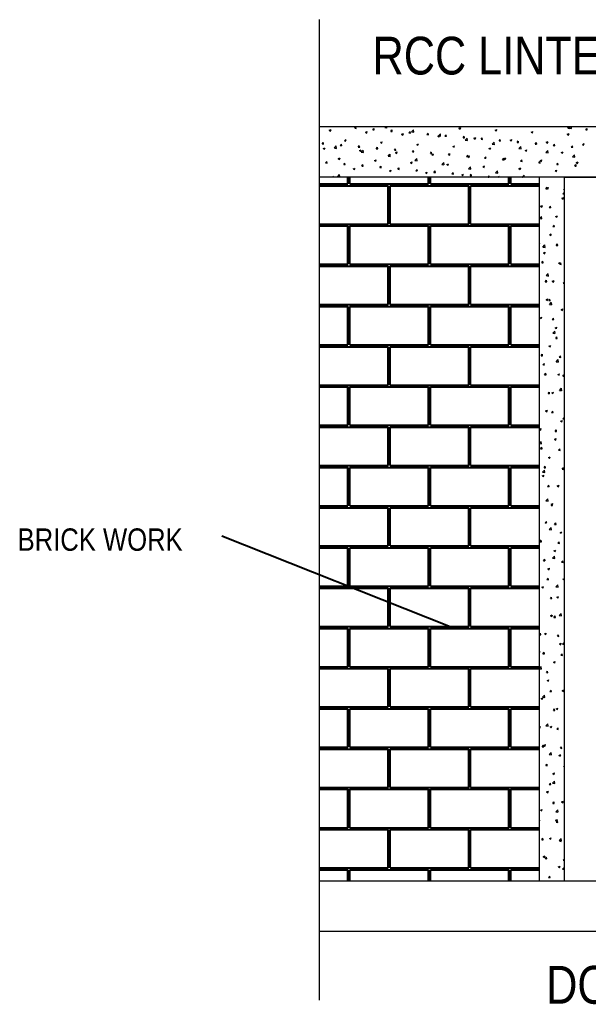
# Model space of a CAD drawing. Header units: metres. Extents: x 385023 to 385532, y 1408468 to 1408621.
# Drawn here: x 385192.54 to 385198.57, y 1408494.82 to 1408505.27 of the extents above; entities that cross this region are included whole.
import ezdxf

# ---------------------------------------------------------------- set-up
doc = ezdxf.new("R2010")
doc.units = ezdxf.units.M
doc.header["$MEASUREMENT"] = 0
doc.styles.add('stylus', font='ARIALN.TTF')

# ---------------------------------------------------------------- blocks, each defined once
blk = doc.blocks.new('A$C222665A7')
at = {"color": 3, "lineweight": 5}
for p, q in [((33.825, 15.515), (33.825, 27.597)), ((43.889, 26.276), (33.825, 26.276)), ((33.945, 26.234), (33.967, 26.243)), ((33.945, 26.234), (33.96, 26.224)), ((33.961, 26.224), (33.967, 26.242)), ((34.258, 26.259), (34.272, 26.276)), ((34.258, 26.259), (34.277, 26.257)), ((34.277, 26.257), (34.273, 26.276)), ((34.39, 26.209), (34.412, 26.218)), ((34.39, 26.209), (34.406, 26.199)), ((34.406, 26.199), (34.412, 26.217)), ((34.48, 26.239), (34.495, 26.257)), ((34.48, 26.239), (34.499, 26.238)), ((34.499, 26.237), (34.496, 26.257)), ((34.627, 26.266), (34.636, 26.276)), ((34.627, 26.266), (34.655, 26.262)), ((34.655, 26.261), (34.653, 26.276)), ((34.703, 26.22), (34.717, 26.238)), ((34.703, 26.22), (34.721, 26.218)), ((34.721, 26.218), (34.718, 26.237)), ((34.925, 26.201), (34.94, 26.218)), ((34.944, 26.199), (34.94, 26.218)), ((34.958, 26.215), (34.982, 26.24)), ((34.958, 26.215), (34.985, 26.21)), ((34.986, 26.21), (34.982, 26.24)), ((35.109, 26.276), (35.111, 26.274)), ((35.112, 26.274), (35.112, 26.276)), ((35.541, 26.26), (35.563, 26.268)), ((35.541, 26.26), (35.557, 26.249)), ((35.557, 26.249), (35.563, 26.268)), ((35.987, 26.235), (36.008, 26.243)), ((35.987, 26.235), (36.002, 26.225)), ((36.003, 26.224), (36.009, 26.243)), ((36.432, 26.21), (36.454, 26.218)), ((36.432, 26.21), (36.447, 26.2)), ((36.448, 26.199), (36.454, 26.218)), ((36.882, 26.259), (36.896, 26.276)), ((36.882, 26.259), (36.901, 26.257)), ((36.901, 26.257), (36.898, 26.276)), ((36.901, 26.26), (36.916, 26.276)), ((36.901, 26.26), (36.929, 26.256)), ((36.929, 26.256), (36.927, 26.276)), ((37.104, 26.239), (37.119, 26.257)), ((37.104, 26.239), (37.123, 26.238)), ((37.123, 26.237), (37.12, 26.257)), ((34.13, 26.109), (34.152, 26.118)), ((34.13, 26.109), (34.145, 26.099)), ((34.146, 26.099), (34.152, 26.117)), ((34.575, 26.085), (34.597, 26.093)), ((34.591, 26.074), (34.597, 26.093)), ((34.836, 26.185), (34.857, 26.193)), ((34.836, 26.185), (34.851, 26.174)), ((34.851, 26.174), (34.858, 26.193)), ((34.925, 26.201), (34.943, 26.199)), ((35.147, 26.181), (35.162, 26.199)), ((35.147, 26.181), (35.166, 26.179)), ((35.166, 26.179), (35.162, 26.199)), ((35.281, 26.16), (35.303, 26.168)), ((35.281, 26.16), (35.296, 26.149)), ((35.288, 26.163), (35.313, 26.189)), ((35.288, 26.163), (35.316, 26.159)), ((35.297, 26.149), (35.303, 26.168)), ((35.316, 26.159), (35.313, 26.188)), ((35.369, 26.162), (35.384, 26.179)), ((35.369, 26.162), (35.388, 26.16)), ((35.388, 26.16), (35.385, 26.179)), ((35.592, 26.142), (35.607, 26.16)), ((35.592, 26.142), (35.61, 26.141)), ((35.611, 26.14), (35.607, 26.16)), ((35.619, 26.112), (35.643, 26.137)), ((35.619, 26.112), (35.647, 26.108)), ((35.647, 26.108), (35.644, 26.137)), ((35.726, 26.135), (35.748, 26.143)), ((35.726, 26.135), (35.742, 26.125)), ((35.742, 26.124), (35.748, 26.143)), ((35.814, 26.123), (35.829, 26.141)), ((35.814, 26.123), (35.832, 26.121)), ((35.833, 26.121), (35.829, 26.14)), ((35.95, 26.061), (35.974, 26.086)), ((35.978, 26.056), (35.974, 26.086)), ((36.036, 26.103), (36.051, 26.121)), ((36.036, 26.103), (36.055, 26.102)), ((36.055, 26.101), (36.051, 26.121)), ((36.172, 26.11), (36.193, 26.118)), ((36.172, 26.11), (36.187, 26.1)), ((36.188, 26.099), (36.194, 26.118)), ((36.258, 26.084), (36.273, 26.102)), ((36.277, 26.082), (36.274, 26.101)), ((36.617, 26.085), (36.639, 26.094)), ((36.617, 26.085), (36.632, 26.075)), ((36.633, 26.075), (36.639, 26.093)), ((36.877, 26.185), (36.899, 26.194)), ((36.877, 26.185), (36.893, 26.175)), ((36.893, 26.175), (36.9, 26.193)), ((33.856, 26.065), (33.871, 26.082)), ((33.856, 26.065), (33.875, 26.063)), ((33.87, 26.01), (33.891, 26.018)), ((33.87, 26.01), (33.885, 25.999)), ((33.875, 26.063), (33.872, 26.082)), ((33.885, 25.999), (33.892, 26.018)), ((34.007, 26.015), (34.031, 26.041)), ((34.007, 26.015), (34.034, 26.011)), ((34.035, 26.011), (34.031, 26.04)), ((34.079, 26.045), (34.094, 26.063)), ((34.079, 26.045), (34.097, 26.044)), ((34.098, 26.043), (34.094, 26.063)), ((34.301, 26.026), (34.316, 26.044)), ((34.301, 26.026), (34.32, 26.024)), ((34.315, 25.985), (34.337, 25.993)), ((34.315, 25.985), (34.33, 25.974)), ((34.32, 26.024), (34.316, 26.043)), ((34.331, 25.974), (34.337, 25.993)), ((34.337, 25.964), (34.362, 25.989)), ((34.337, 25.964), (34.365, 25.96)), ((34.365, 25.96), (34.362, 25.989)), ((34.523, 26.006), (34.538, 26.024)), ((34.523, 26.006), (34.542, 26.005)), ((34.542, 26.004), (34.539, 26.024)), ((34.575, 26.085), (34.591, 26.074)), ((34.746, 25.987), (34.76, 26.005)), ((34.746, 25.987), (34.764, 25.985)), ((34.76, 25.96), (34.782, 25.968)), ((34.764, 25.985), (34.761, 26.004)), ((34.776, 25.949), (34.782, 25.968)), ((34.968, 25.967), (34.983, 25.985)), ((34.968, 25.967), (34.986, 25.966)), ((34.987, 25.966), (34.983, 25.985)), ((35.021, 26.06), (35.042, 26.068)), ((35.021, 26.06), (35.036, 26.049)), ((35.036, 26.049), (35.043, 26.068)), ((35.19, 25.948), (35.205, 25.966)), ((35.209, 25.946), (35.205, 25.965)), ((35.466, 26.035), (35.488, 26.043)), ((35.466, 26.035), (35.481, 26.025)), ((35.482, 26.024), (35.488, 26.043)), ((35.911, 26.01), (35.933, 26.019)), ((35.911, 26.01), (35.927, 26)), ((35.927, 25.999), (35.933, 26.018)), ((35.95, 26.061), (35.977, 26.057)), ((36.258, 26.084), (36.277, 26.082)), ((36.281, 26.01), (36.305, 26.035)), ((36.281, 26.01), (36.308, 26.005)), ((36.309, 26.005), (36.305, 26.034)), ((36.357, 25.985), (36.378, 25.994)), ((36.357, 25.985), (36.372, 25.975)), ((36.372, 25.975), (36.379, 25.993)), ((36.481, 26.064), (36.496, 26.082)), ((36.481, 26.064), (36.499, 26.063)), ((36.5, 26.062), (36.496, 26.082)), ((36.611, 25.958), (36.635, 25.983)), ((36.639, 25.954), (36.636, 25.983)), ((36.703, 26.045), (36.718, 26.063)), ((36.703, 26.045), (36.721, 26.043)), ((36.722, 26.043), (36.718, 26.062)), ((36.802, 25.961), (36.824, 25.969)), ((36.818, 25.95), (36.824, 25.969)), ((36.925, 26.026), (36.94, 26.043)), ((36.925, 26.026), (36.944, 26.024)), ((36.944, 26.024), (36.941, 26.043)), ((37.062, 26.06), (37.084, 26.069)), ((37.062, 26.06), (37.078, 26.05)), ((37.078, 26.05), (37.084, 26.069)), ((33.899, 25.832), (33.914, 25.849)), ((33.918, 25.83), (33.915, 25.849)), ((34.055, 25.885), (34.076, 25.893)), ((34.055, 25.885), (34.07, 25.874)), ((34.07, 25.874), (34.077, 25.893)), ((34.5, 25.86), (34.522, 25.868)), ((34.5, 25.86), (34.515, 25.85)), ((34.516, 25.849), (34.522, 25.868)), ((34.668, 25.913), (34.692, 25.938)), ((34.668, 25.913), (34.696, 25.909)), ((34.696, 25.908), (34.693, 25.938)), ((34.76, 25.96), (34.776, 25.949)), ((34.945, 25.835), (34.967, 25.843)), ((34.961, 25.824), (34.967, 25.843)), ((34.999, 25.862), (35.023, 25.887)), ((34.999, 25.862), (35.026, 25.857)), ((35.027, 25.857), (35.023, 25.886)), ((35.19, 25.948), (35.209, 25.946)), ((35.206, 25.935), (35.227, 25.943)), ((35.206, 25.935), (35.221, 25.925)), ((35.221, 25.924), (35.228, 25.943)), ((35.412, 25.929), (35.427, 25.946)), ((35.412, 25.929), (35.431, 25.927)), ((35.431, 25.927), (35.428, 25.946)), ((35.635, 25.909), (35.65, 25.927)), ((35.635, 25.909), (35.653, 25.908)), ((35.653, 25.907), (35.65, 25.927)), ((35.651, 25.91), (35.673, 25.919)), ((35.651, 25.91), (35.666, 25.9)), ((35.667, 25.9), (35.673, 25.918)), ((35.857, 25.89), (35.872, 25.907)), ((35.857, 25.89), (35.875, 25.888)), ((35.876, 25.888), (35.872, 25.907)), ((36.079, 25.87), (36.094, 25.888)), ((36.079, 25.87), (36.098, 25.869)), ((36.098, 25.868), (36.094, 25.888)), ((36.096, 25.885), (36.118, 25.894)), ((36.096, 25.885), (36.112, 25.875)), ((36.112, 25.875), (36.118, 25.893)), ((36.301, 25.851), (36.316, 25.869)), ((36.301, 25.851), (36.32, 25.849)), ((36.32, 25.849), (36.317, 25.868)), ((36.524, 25.831), (36.539, 25.849)), ((36.543, 25.829), (36.539, 25.849)), ((36.542, 25.861), (36.563, 25.869)), ((36.542, 25.861), (36.557, 25.85)), ((36.557, 25.85), (36.564, 25.869)), ((36.611, 25.958), (36.639, 25.954)), ((36.802, 25.961), (36.817, 25.95)), ((36.942, 25.907), (36.966, 25.932)), ((36.942, 25.907), (36.97, 25.903)), ((36.97, 25.902), (36.967, 25.932)), ((36.987, 25.836), (37.009, 25.844)), ((37.003, 25.825), (37.009, 25.844)), ((33.899, 25.832), (33.918, 25.83)), ((34.122, 25.812), (34.137, 25.83)), ((34.122, 25.812), (34.14, 25.811)), ((34.141, 25.81), (34.137, 25.83)), ((34.24, 25.76), (34.261, 25.768)), ((34.24, 25.76), (34.255, 25.75)), ((34.255, 25.749), (34.262, 25.768)), ((34.344, 25.793), (34.359, 25.811)), ((34.344, 25.793), (34.363, 25.791)), ((34.363, 25.791), (34.359, 25.81)), ((34.566, 25.773), (34.581, 25.791)), ((34.566, 25.773), (34.585, 25.772)), ((34.585, 25.771), (34.582, 25.791)), ((34.685, 25.735), (34.707, 25.743)), ((34.685, 25.735), (34.7, 25.725)), ((34.701, 25.724), (34.707, 25.743)), ((34.789, 25.754), (34.803, 25.772)), ((34.789, 25.754), (34.807, 25.752)), ((34.807, 25.752), (34.804, 25.771)), ((34.945, 25.835), (34.961, 25.825)), ((35.011, 25.734), (35.026, 25.752)), ((35.011, 25.734), (35.029, 25.733)), ((35.03, 25.732), (35.026, 25.752)), ((35.233, 25.715), (35.248, 25.733)), ((35.252, 25.713), (35.248, 25.732)), ((35.33, 25.81), (35.354, 25.835)), ((35.33, 25.81), (35.357, 25.806)), ((35.358, 25.806), (35.354, 25.835)), ((35.391, 25.81), (35.412, 25.819)), ((35.391, 25.81), (35.406, 25.8)), ((35.406, 25.8), (35.413, 25.818)), ((35.66, 25.759), (35.684, 25.784)), ((35.66, 25.759), (35.688, 25.755)), ((35.688, 25.754), (35.685, 25.784)), ((35.836, 25.785), (35.858, 25.794)), ((35.836, 25.785), (35.851, 25.775)), ((35.852, 25.775), (35.858, 25.793)), ((35.991, 25.708), (36.015, 25.733)), ((36.019, 25.703), (36.016, 25.733)), ((36.281, 25.761), (36.303, 25.769)), ((36.281, 25.761), (36.297, 25.75)), ((36.297, 25.75), (36.303, 25.769)), ((36.524, 25.831), (36.542, 25.83)), ((36.727, 25.736), (36.748, 25.744)), ((36.727, 25.736), (36.742, 25.725)), ((36.742, 25.725), (36.749, 25.744)), ((36.746, 25.812), (36.761, 25.83)), ((36.746, 25.812), (36.764, 25.81)), ((36.765, 25.81), (36.761, 25.829)), ((36.968, 25.792), (36.983, 25.81)), ((36.968, 25.792), (36.987, 25.791)), ((36.987, 25.791), (36.984, 25.81)), ((36.987, 25.836), (37.002, 25.825)), ((43.889, 25.656), (33.825, 25.656)), ((33.979, 25.66), (34.001, 25.668)), ((33.979, 25.66), (33.986, 25.656)), ((33.997, 25.656), (34.001, 25.668)), ((34.048, 25.662), (34.072, 25.687)), ((34.048, 25.662), (34.075, 25.658)), ((34.076, 25.658), (34.072, 25.687)), ((35.13, 25.71), (35.152, 25.719)), ((35.13, 25.71), (35.146, 25.7)), ((35.146, 25.7), (35.152, 25.718)), ((35.233, 25.715), (35.252, 25.713)), ((35.455, 25.695), (35.47, 25.713)), ((35.455, 25.695), (35.474, 25.694)), ((35.474, 25.694), (35.471, 25.713)), ((35.576, 25.686), (35.597, 25.694)), ((35.576, 25.686), (35.591, 25.675)), ((35.591, 25.675), (35.598, 25.694)), ((35.678, 25.676), (35.693, 25.694)), ((35.678, 25.676), (35.696, 25.674)), ((35.696, 25.674), (35.693, 25.694)), ((35.9, 25.657), (35.915, 25.674)), ((35.9, 25.657), (35.91, 25.656)), ((35.919, 25.656), (35.915, 25.674)), ((35.991, 25.708), (36.019, 25.703)), ((36.021, 25.661), (36.043, 25.669)), ((36.021, 25.661), (36.028, 25.656)), ((36.039, 25.656), (36.043, 25.669)), ((36.322, 25.656), (36.346, 25.682)), ((36.322, 25.656), (36.326, 25.656)), ((36.349, 25.656), (36.346, 25.681)), ((36.533, 16.979), (36.533, 25.656)), ((36.843, 16.979), (36.843, 25.656)), ((36.843, 25.656), (40.872, 25.656)), ((36.612, 25.514), (36.627, 25.532)), ((36.612, 25.514), (36.631, 25.513)), ((36.623, 25.521), (36.645, 25.53)), ((36.623, 25.521), (36.639, 25.511)), ((36.631, 25.512), (36.627, 25.532)), ((36.639, 25.511), (36.646, 25.529)), ((36.834, 25.495), (36.843, 25.506)), ((36.834, 25.495), (36.843, 25.494)), ((36.808, 25.397), (36.83, 25.405)), ((36.808, 25.397), (36.824, 25.386)), ((36.823, 25.45), (36.843, 25.471)), ((36.823, 25.45), (36.843, 25.447)), ((36.824, 25.386), (36.831, 25.405)), ((36.548, 25.297), (36.57, 25.305)), ((36.548, 25.297), (36.564, 25.286)), ((36.564, 25.286), (36.57, 25.305)), ((36.655, 25.281), (36.67, 25.299)), ((36.655, 25.281), (36.674, 25.28)), ((36.674, 25.279), (36.67, 25.299)), ((36.533, 25.148), (36.558, 25.173)), ((36.533, 25.148), (36.561, 25.144)), ((36.561, 25.143), (36.558, 25.173)), ((36.733, 25.172), (36.755, 25.18)), ((36.733, 25.172), (36.748, 25.162)), ((36.749, 25.161), (36.755, 25.18)), ((36.698, 25.048), (36.713, 25.066)), ((36.698, 25.048), (36.717, 25.047)), ((36.717, 25.046), (36.713, 25.066)), ((36.658, 24.947), (36.679, 24.956)), ((36.658, 24.947), (36.673, 24.937)), ((36.673, 24.937), (36.68, 24.955)), ((36.533, 24.852), (36.534, 24.852)), ((36.533, 24.833), (36.537, 24.833)), ((36.538, 24.833), (36.534, 24.852)), ((36.574, 24.795), (36.599, 24.82)), ((36.574, 24.795), (36.602, 24.79)), ((36.602, 24.79), (36.599, 24.82)), ((36.741, 24.815), (36.756, 24.833)), ((36.741, 24.815), (36.76, 24.813)), ((36.76, 24.813), (36.756, 24.833)), ((36.843, 24.823), (36.843, 24.822)), ((36.843, 24.823), (36.843, 24.823)), ((36.582, 24.723), (36.604, 24.731)), ((36.582, 24.723), (36.598, 24.712)), ((36.598, 24.712), (36.604, 24.731)), ((36.562, 24.601), (36.577, 24.619)), ((36.562, 24.601), (36.58, 24.6)), ((36.581, 24.6), (36.577, 24.619)), ((36.767, 24.598), (36.789, 24.606)), ((36.767, 24.598), (36.783, 24.587)), ((36.783, 24.587), (36.789, 24.606)), ((36.784, 24.582), (36.799, 24.6)), ((36.784, 24.582), (36.803, 24.58)), ((36.803, 24.58), (36.799, 24.599)), ((36.616, 24.442), (36.64, 24.467)), ((36.616, 24.442), (36.643, 24.437)), ((36.643, 24.437), (36.64, 24.466)), ((36.605, 24.368), (36.62, 24.386)), ((36.605, 24.368), (36.623, 24.367)), ((36.624, 24.366), (36.62, 24.386)), ((36.692, 24.373), (36.714, 24.381)), ((36.692, 24.373), (36.707, 24.363)), ((36.708, 24.362), (36.714, 24.381)), ((36.827, 24.349), (36.842, 24.367)), ((36.827, 24.349), (36.843, 24.348)), ((36.843, 24.361), (36.842, 24.366)), ((36.616, 24.148), (36.638, 24.157)), ((36.616, 24.148), (36.632, 24.138)), ((36.632, 24.138), (36.638, 24.156)), ((36.648, 24.135), (36.663, 24.153)), ((36.667, 24.133), (36.663, 24.153)), ((36.648, 24.135), (36.666, 24.134)), ((36.657, 24.088), (36.681, 24.114)), ((36.657, 24.088), (36.684, 24.084)), ((36.685, 24.084), (36.681, 24.113)), ((36.801, 24.024), (36.823, 24.032)), ((36.801, 24.024), (36.817, 24.013)), ((36.817, 24.013), (36.823, 24.032)), ((36.541, 23.924), (36.563, 23.932)), ((36.541, 23.924), (36.556, 23.913)), ((36.557, 23.913), (36.563, 23.932)), ((36.691, 23.902), (36.706, 23.92)), ((36.691, 23.902), (36.709, 23.901)), ((36.71, 23.9), (36.706, 23.92)), ((36.726, 23.799), (36.748, 23.807)), ((36.726, 23.799), (36.741, 23.789)), ((36.742, 23.788), (36.748, 23.807)), ((36.698, 23.735), (36.722, 23.76)), ((36.698, 23.735), (36.725, 23.731)), ((36.726, 23.731), (36.722, 23.76)), ((36.734, 23.669), (36.749, 23.687)), ((36.734, 23.669), (36.752, 23.667)), ((36.753, 23.667), (36.749, 23.687)), ((36.651, 23.574), (36.672, 23.583)), ((36.651, 23.574), (36.666, 23.564)), ((36.666, 23.563), (36.673, 23.582)), ((36.554, 23.455), (36.569, 23.473)), ((36.554, 23.455), (36.573, 23.454)), ((36.573, 23.454), (36.57, 23.473)), ((36.777, 23.436), (36.792, 23.454)), ((36.777, 23.436), (36.795, 23.434)), ((36.796, 23.434), (36.792, 23.453)), ((36.836, 23.449), (36.843, 23.452)), ((36.836, 23.449), (36.843, 23.444)), ((36.575, 23.349), (36.597, 23.358)), ((36.575, 23.349), (36.591, 23.339)), ((36.591, 23.339), (36.597, 23.357)), ((36.739, 23.382), (36.763, 23.407)), ((36.739, 23.382), (36.766, 23.378)), ((36.767, 23.377), (36.763, 23.407)), ((36.597, 23.222), (36.612, 23.24)), ((36.597, 23.222), (36.616, 23.221)), ((36.616, 23.22), (36.613, 23.24)), ((36.76, 23.225), (36.782, 23.233)), ((36.76, 23.225), (36.776, 23.214)), ((36.776, 23.214), (36.782, 23.233)), ((36.82, 23.203), (36.835, 23.221)), ((36.82, 23.203), (36.838, 23.201)), ((36.839, 23.201), (36.835, 23.22)), ((36.78, 23.029), (36.804, 23.054)), ((36.808, 23.024), (36.804, 23.054)), ((36.64, 22.989), (36.655, 23.007)), ((36.64, 22.989), (36.659, 22.988)), ((36.659, 22.987), (36.656, 23.007)), ((36.685, 23), (36.706, 23.008)), ((36.685, 23), (36.7, 22.99)), ((36.701, 22.989), (36.707, 23.008)), ((36.78, 23.029), (36.807, 23.025)), ((36.609, 22.775), (36.631, 22.784)), ((36.609, 22.775), (36.625, 22.765)), ((36.625, 22.765), (36.631, 22.783)), ((36.683, 22.756), (36.698, 22.774)), ((36.683, 22.756), (36.702, 22.755)), ((36.702, 22.754), (36.699, 22.774)), ((36.821, 22.676), (36.843, 22.699)), ((36.794, 22.651), (36.816, 22.659)), ((36.794, 22.651), (36.81, 22.64)), ((36.81, 22.64), (36.816, 22.659)), ((36.821, 22.676), (36.843, 22.672)), ((36.534, 22.551), (36.556, 22.559)), ((36.534, 22.551), (36.549, 22.54)), ((36.55, 22.54), (36.556, 22.559)), ((36.726, 22.523), (36.741, 22.541)), ((36.726, 22.523), (36.745, 22.521)), ((36.745, 22.521), (36.742, 22.541)), ((36.533, 22.376), (36.555, 22.399)), ((36.533, 22.374), (36.559, 22.37)), ((36.547, 22.309), (36.562, 22.327)), ((36.559, 22.369), (36.556, 22.399)), ((36.566, 22.308), (36.562, 22.327)), ((36.719, 22.426), (36.741, 22.434)), ((36.719, 22.426), (36.734, 22.415)), ((36.735, 22.415), (36.741, 22.434)), ((36.547, 22.309), (36.566, 22.308)), ((36.644, 22.201), (36.665, 22.209)), ((36.659, 22.19), (36.666, 22.209)), ((36.769, 22.29), (36.784, 22.308)), ((36.769, 22.29), (36.788, 22.288)), ((36.788, 22.288), (36.785, 22.307)), ((36.59, 22.076), (36.605, 22.094)), ((36.609, 22.074), (36.605, 22.094)), ((36.644, 22.201), (36.659, 22.191)), ((36.829, 22.076), (36.843, 22.082)), ((36.568, 21.976), (36.59, 21.985)), ((36.568, 21.976), (36.584, 21.966)), ((36.572, 22.021), (36.597, 22.046)), ((36.572, 22.021), (36.6, 22.016)), ((36.584, 21.966), (36.59, 21.984)), ((36.59, 22.076), (36.609, 22.075)), ((36.6, 22.016), (36.597, 22.046)), ((36.812, 22.057), (36.827, 22.075)), ((36.812, 22.057), (36.831, 22.055)), ((36.831, 22.055), (36.828, 22.074)), ((36.829, 22.076), (36.843, 22.066)), ((36.633, 21.843), (36.648, 21.861)), ((36.633, 21.843), (36.652, 21.842)), ((36.652, 21.841), (36.648, 21.861)), ((36.753, 21.852), (36.775, 21.86)), ((36.753, 21.852), (36.769, 21.841)), ((36.769, 21.841), (36.775, 21.86)), ((36.614, 21.668), (36.638, 21.693)), ((36.614, 21.668), (36.641, 21.663)), ((36.641, 21.663), (36.638, 21.692)), ((36.676, 21.61), (36.691, 21.628)), ((36.676, 21.61), (36.695, 21.609)), ((36.678, 21.627), (36.699, 21.635)), ((36.678, 21.627), (36.693, 21.617)), ((36.695, 21.608), (36.691, 21.628)), ((36.693, 21.616), (36.7, 21.635)), ((36.602, 21.402), (36.624, 21.411)), ((36.602, 21.402), (36.618, 21.392)), ((36.618, 21.391), (36.624, 21.41)), ((36.719, 21.377), (36.734, 21.395)), ((36.719, 21.377), (36.738, 21.375)), ((36.738, 21.375), (36.734, 21.395)), ((36.655, 21.314), (36.679, 21.34)), ((36.655, 21.314), (36.682, 21.31)), ((36.683, 21.31), (36.679, 21.339)), ((36.787, 21.277), (36.809, 21.286)), ((36.787, 21.277), (36.803, 21.267)), ((36.803, 21.267), (36.809, 21.285)), ((36.533, 21.18), (36.549, 21.186)), ((36.533, 21.173), (36.542, 21.167)), ((36.54, 21.163), (36.555, 21.181)), ((36.54, 21.163), (36.558, 21.162)), ((36.543, 21.167), (36.549, 21.185)), ((36.559, 21.161), (36.555, 21.181)), ((36.762, 21.144), (36.777, 21.162)), ((36.762, 21.144), (36.781, 21.142)), ((36.781, 21.142), (36.777, 21.161)), ((36.712, 21.053), (36.734, 21.061)), ((36.712, 21.053), (36.727, 21.042)), ((36.728, 21.042), (36.734, 21.061)), ((36.583, 20.93), (36.598, 20.948)), ((36.583, 20.93), (36.601, 20.929)), ((36.602, 20.928), (36.598, 20.948)), ((36.696, 20.961), (36.72, 20.986)), ((36.696, 20.961), (36.723, 20.957)), ((36.724, 20.957), (36.72, 20.986)), ((36.805, 20.911), (36.82, 20.929)), ((36.805, 20.911), (36.824, 20.909)), ((36.824, 20.909), (36.82, 20.928)), ((36.637, 20.828), (36.658, 20.836)), ((36.637, 20.828), (36.652, 20.818)), ((36.652, 20.817), (36.659, 20.836)), ((36.626, 20.697), (36.641, 20.715)), ((36.626, 20.697), (36.644, 20.696)), ((36.645, 20.695), (36.641, 20.715)), ((36.737, 20.608), (36.761, 20.633)), ((36.765, 20.604), (36.761, 20.633)), ((36.821, 20.703), (36.843, 20.712)), ((36.821, 20.703), (36.837, 20.693)), ((36.837, 20.693), (36.843, 20.71)), ((36.561, 20.603), (36.583, 20.612)), ((36.561, 20.603), (36.577, 20.593)), ((36.577, 20.593), (36.583, 20.611)), ((36.737, 20.608), (36.764, 20.604)), ((36.669, 20.464), (36.684, 20.482)), ((36.669, 20.464), (36.687, 20.463)), ((36.688, 20.462), (36.684, 20.482)), ((36.746, 20.479), (36.768, 20.487)), ((36.746, 20.479), (36.761, 20.468)), ((36.762, 20.468), (36.768, 20.487)), ((36.671, 20.254), (36.692, 20.262)), ((36.686, 20.243), (36.693, 20.262)), ((36.778, 20.255), (36.802, 20.28)), ((36.806, 20.25), (36.802, 20.28)), ((36.671, 20.254), (36.686, 20.243)), ((36.712, 20.231), (36.727, 20.249)), ((36.712, 20.231), (36.73, 20.229)), ((36.731, 20.229), (36.727, 20.249)), ((36.778, 20.255), (36.805, 20.251)), ((36.533, 20.018), (36.548, 20.035)), ((36.551, 20.015), (36.548, 20.035)), ((36.595, 20.029), (36.617, 20.037)), ((36.595, 20.029), (36.611, 20.019)), ((36.611, 20.018), (36.617, 20.037)), ((36.533, 20.017), (36.551, 20.016)), ((36.755, 19.998), (36.77, 20.016)), ((36.755, 19.998), (36.773, 19.996)), ((36.774, 19.996), (36.77, 20.015)), ((36.78, 19.904), (36.802, 19.913)), ((36.78, 19.904), (36.796, 19.894)), ((36.796, 19.894), (36.802, 19.912)), ((36.819, 19.902), (36.843, 19.927)), ((36.819, 19.902), (36.843, 19.898)), ((36.533, 19.81), (36.542, 19.813)), ((36.533, 19.795), (36.535, 19.794)), ((36.536, 19.794), (36.542, 19.812)), ((36.576, 19.784), (36.591, 19.802)), ((36.576, 19.784), (36.594, 19.783)), ((36.594, 19.782), (36.591, 19.802)), ((36.798, 19.765), (36.813, 19.783)), ((36.817, 19.763), (36.813, 19.782)), ((36.705, 19.68), (36.727, 19.688)), ((36.705, 19.68), (36.72, 19.669)), ((36.721, 19.669), (36.727, 19.688)), ((36.798, 19.765), (36.816, 19.763)), ((36.533, 19.604), (36.553, 19.625)), ((36.533, 19.599), (36.557, 19.596)), ((36.557, 19.595), (36.554, 19.625)), ((36.619, 19.551), (36.634, 19.569)), ((36.619, 19.551), (36.637, 19.55)), ((36.637, 19.549), (36.634, 19.569)), ((36.841, 19.532), (36.843, 19.535)), ((36.629, 19.455), (36.651, 19.463)), ((36.629, 19.455), (36.645, 19.445)), ((36.645, 19.444), (36.651, 19.463)), ((36.841, 19.532), (36.843, 19.532)), ((36.662, 19.318), (36.677, 19.336)), ((36.662, 19.318), (36.68, 19.317)), ((36.68, 19.316), (36.677, 19.336)), ((36.814, 19.33), (36.836, 19.338)), ((36.814, 19.33), (36.83, 19.32)), ((36.83, 19.319), (36.836, 19.338)), ((36.554, 19.23), (36.576, 19.239)), ((36.554, 19.23), (36.569, 19.22)), ((36.57, 19.247), (36.595, 19.272)), ((36.57, 19.247), (36.598, 19.243)), ((36.57, 19.219), (36.576, 19.238)), ((36.598, 19.242), (36.595, 19.272)), ((36.705, 19.085), (36.72, 19.103)), ((36.705, 19.085), (36.723, 19.083)), ((36.723, 19.083), (36.72, 19.103)), ((36.739, 19.105), (36.761, 19.114)), ((36.739, 19.105), (36.754, 19.095)), ((36.755, 19.095), (36.761, 19.113)), ((36.533, 18.881), (36.54, 18.889)), ((36.533, 18.871), (36.544, 18.87)), ((36.544, 18.869), (36.541, 18.889)), ((36.611, 18.894), (36.636, 18.919)), ((36.611, 18.894), (36.639, 18.889)), ((36.639, 18.889), (36.636, 18.918)), ((36.664, 18.881), (36.685, 18.889)), ((36.664, 18.881), (36.679, 18.87)), ((36.679, 18.87), (36.686, 18.889)), ((36.748, 18.852), (36.763, 18.87)), ((36.748, 18.852), (36.766, 18.85)), ((36.766, 18.85), (36.763, 18.869)), ((36.568, 18.638), (36.583, 18.656)), ((36.568, 18.638), (36.587, 18.637)), ((36.587, 18.636), (36.584, 18.656)), ((36.588, 18.656), (36.61, 18.664)), ((36.588, 18.656), (36.604, 18.646)), ((36.604, 18.645), (36.61, 18.664)), ((36.653, 18.541), (36.677, 18.566)), ((36.68, 18.536), (36.677, 18.565)), ((36.791, 18.619), (36.806, 18.637)), ((36.791, 18.619), (36.809, 18.617)), ((36.809, 18.617), (36.806, 18.636)), ((36.653, 18.541), (36.68, 18.536)), ((36.773, 18.531), (36.795, 18.54)), ((36.773, 18.531), (36.789, 18.521)), ((36.789, 18.521), (36.795, 18.539)), ((36.533, 18.439), (36.535, 18.44)), ((36.533, 18.435), (36.535, 18.439)), ((36.611, 18.405), (36.626, 18.423)), ((36.611, 18.405), (36.63, 18.404)), ((36.63, 18.403), (36.627, 18.423)), ((36.834, 18.386), (36.843, 18.397)), ((36.834, 18.386), (36.843, 18.385)), ((36.694, 18.187), (36.718, 18.213)), ((36.698, 18.307), (36.719, 18.315)), ((36.698, 18.307), (36.713, 18.296)), ((36.714, 18.296), (36.72, 18.315)), ((36.722, 18.183), (36.718, 18.212)), ((36.622, 18.082), (36.644, 18.09)), ((36.622, 18.082), (36.638, 18.071)), ((36.638, 18.071), (36.644, 18.09)), ((36.654, 18.172), (36.669, 18.19)), ((36.654, 18.172), (36.673, 18.171)), ((36.673, 18.17), (36.67, 18.19)), ((36.694, 18.187), (36.721, 18.183)), ((36.697, 17.939), (36.712, 17.957)), ((36.716, 17.937), (36.713, 17.957)), ((36.807, 17.957), (36.829, 17.965)), ((36.807, 17.957), (36.823, 17.947)), ((36.823, 17.946), (36.829, 17.965)), ((36.547, 17.857), (36.569, 17.865)), ((36.547, 17.857), (36.562, 17.847)), ((36.563, 17.846), (36.569, 17.865)), ((36.697, 17.939), (36.716, 17.937)), ((36.735, 17.834), (36.759, 17.859)), ((36.763, 17.83), (36.759, 17.859)), ((36.537, 17.723), (36.533, 17.743)), ((36.533, 17.724), (36.537, 17.724)), ((36.732, 17.732), (36.754, 17.741)), ((36.732, 17.732), (36.747, 17.722)), ((36.735, 17.834), (36.762, 17.83)), ((36.74, 17.706), (36.755, 17.724)), ((36.748, 17.722), (36.754, 17.74)), ((36.759, 17.704), (36.756, 17.723)), ((36.74, 17.706), (36.759, 17.704)), ((36.561, 17.492), (36.576, 17.51)), ((36.561, 17.492), (36.58, 17.491)), ((36.58, 17.49), (36.576, 17.51)), ((36.657, 17.508), (36.678, 17.516)), ((36.657, 17.508), (36.672, 17.497)), ((36.672, 17.497), (36.679, 17.516)), ((36.776, 17.481), (36.8, 17.506)), ((36.776, 17.481), (36.803, 17.477)), ((36.783, 17.473), (36.798, 17.491)), ((36.783, 17.473), (36.802, 17.471)), ((36.802, 17.471), (36.799, 17.49)), ((36.804, 17.476), (36.8, 17.506)), ((36.842, 17.383), (36.843, 17.384)), ((36.842, 17.383), (36.843, 17.382)), ((36.581, 17.283), (36.603, 17.291)), ((36.581, 17.283), (36.597, 17.273)), ((36.597, 17.272), (36.603, 17.291)), ((36.604, 17.259), (36.619, 17.277)), ((36.604, 17.259), (36.623, 17.258)), ((36.623, 17.257), (36.619, 17.277)), ((36.826, 17.24), (36.841, 17.258)), ((36.826, 17.24), (36.843, 17.238)), ((36.843, 17.248), (36.842, 17.257)), ((36.766, 17.158), (36.788, 17.167)), ((36.766, 17.158), (36.782, 17.148)), ((36.782, 17.147), (36.788, 17.166)), ((36.817, 17.128), (36.841, 17.153)), ((36.817, 17.128), (36.843, 17.124)), ((36.843, 17.137), (36.841, 17.153)), ((36.647, 17.026), (36.662, 17.044)), ((36.647, 17.026), (36.666, 17.025)), ((36.666, 17.024), (36.662, 17.044)), ((36.843, 16.979), (33.825, 16.979)), ((40.872, 16.979), (36.843, 16.979)), ((43.889, 16.359), (33.825, 16.359))]:
    blk.add_line(p, q, dxfattribs=at)
at = {"color": 3}
for p, q in [((34.175, 25.573), (34.175, 25.656)), ((34.198, 25.573), (34.198, 25.656)), ((35.167, 25.573), (35.167, 25.656)), ((35.19, 25.573), (35.19, 25.656)), ((36.158, 25.573), (36.158, 25.656)), ((36.182, 25.573), (36.182, 25.656)), ((33.825, 25.573), (34.175, 25.573)), ((33.825, 25.55), (34.671, 25.55)), ((34.198, 25.573), (35.167, 25.573)), ((34.694, 25.55), (35.663, 25.55)), ((35.19, 25.573), (36.158, 25.573)), ((35.686, 25.55), (36.533, 25.55)), ((36.182, 25.573), (36.533, 25.573))]:
    blk.add_line(p, q, dxfattribs=at)
at = {"color": 8}
for p, q in [((34.671, 25.077), (34.671, 25.55)), ((34.694, 25.077), (34.694, 25.55)), ((35.663, 25.077), (35.663, 25.55)), ((35.686, 25.077), (35.686, 25.55)), ((33.825, 25.077), (34.671, 25.077)), ((33.825, 25.054), (34.175, 25.054)), ((34.175, 24.582), (34.175, 25.054)), ((34.198, 24.582), (34.198, 25.054)), ((34.198, 25.054), (35.167, 25.054)), ((34.694, 25.077), (35.663, 25.077)), ((35.167, 24.582), (35.167, 25.054)), ((35.19, 24.582), (35.19, 25.054)), ((35.19, 25.054), (36.158, 25.054)), ((35.686, 25.077), (36.533, 25.077)), ((36.158, 24.582), (36.158, 25.054)), ((36.182, 24.582), (36.182, 25.054)), ((36.182, 25.054), (36.533, 25.054)), ((33.825, 24.582), (34.175, 24.582)), ((33.825, 24.558), (34.671, 24.558)), ((34.198, 24.582), (35.167, 24.582)), ((34.671, 24.086), (34.671, 24.558)), ((34.694, 24.086), (34.694, 24.558)), ((34.694, 24.558), (35.663, 24.558)), ((35.19, 24.582), (36.158, 24.582)), ((35.663, 24.086), (35.663, 24.558)), ((35.686, 24.086), (35.686, 24.558)), ((35.686, 24.558), (36.533, 24.558)), ((36.182, 24.582), (36.533, 24.582)), ((33.825, 24.086), (34.671, 24.086)), ((33.825, 24.063), (34.175, 24.063)), ((34.175, 23.59), (34.175, 24.063)), ((34.198, 23.59), (34.198, 24.063)), ((34.198, 24.063), (35.167, 24.063)), ((34.694, 24.086), (35.663, 24.086)), ((35.167, 23.59), (35.167, 24.063)), ((35.19, 23.59), (35.19, 24.063)), ((35.19, 24.063), (36.158, 24.063)), ((35.686, 24.086), (36.533, 24.086)), ((36.158, 23.59), (36.158, 24.063)), ((36.182, 23.59), (36.182, 24.063)), ((36.182, 24.063), (36.533, 24.063)), ((33.825, 23.59), (34.175, 23.59)), ((33.825, 23.567), (34.671, 23.567)), ((34.198, 23.59), (35.167, 23.59)), ((34.671, 23.094), (34.671, 23.567)), ((34.694, 23.094), (34.694, 23.567)), ((34.694, 23.567), (35.663, 23.567)), ((35.19, 23.59), (36.158, 23.59)), ((35.663, 23.094), (35.663, 23.567)), ((35.686, 23.094), (35.686, 23.567)), ((35.686, 23.567), (36.533, 23.567)), ((36.182, 23.59), (36.533, 23.59)), ((33.825, 23.094), (34.671, 23.094)), ((33.825, 23.071), (34.175, 23.071)), ((34.175, 22.598), (34.175, 23.071)), ((34.198, 22.598), (34.198, 23.071)), ((34.198, 23.071), (35.167, 23.071)), ((34.694, 23.094), (35.663, 23.094)), ((35.167, 22.598), (35.167, 23.071)), ((35.19, 22.598), (35.19, 23.071)), ((35.19, 23.071), (36.158, 23.071)), ((35.686, 23.094), (36.533, 23.094)), ((36.158, 22.598), (36.158, 23.071)), ((36.182, 22.598), (36.182, 23.071)), ((36.182, 23.071), (36.533, 23.071)), ((33.825, 22.598), (34.175, 22.598)), ((33.825, 22.575), (34.671, 22.575)), ((34.198, 22.598), (35.167, 22.598)), ((34.671, 22.103), (34.671, 22.575)), ((34.694, 22.103), (34.694, 22.575)), ((34.694, 22.575), (35.663, 22.575)), ((35.19, 22.598), (36.158, 22.598)), ((35.663, 22.103), (35.663, 22.575)), ((35.686, 22.103), (35.686, 22.575)), ((35.686, 22.575), (36.533, 22.575)), ((36.182, 22.598), (36.533, 22.598)), ((33.825, 22.103), (34.671, 22.103)), ((34.694, 22.103), (35.663, 22.103)), ((35.686, 22.103), (36.533, 22.103)), ((33.825, 22.079), (34.175, 22.079)), ((34.175, 21.607), (34.175, 22.079)), ((34.198, 21.607), (34.198, 22.079)), ((34.198, 22.079), (35.167, 22.079)), ((35.167, 21.607), (35.167, 22.079)), ((35.19, 21.607), (35.19, 22.079)), ((35.19, 22.079), (36.158, 22.079)), ((36.158, 21.607), (36.158, 22.079)), ((36.182, 21.607), (36.182, 22.079)), ((36.182, 22.079), (36.533, 22.079)), ((33.825, 21.607), (34.175, 21.607)), ((34.198, 21.607), (35.167, 21.607)), ((35.19, 21.607), (36.158, 21.607)), ((36.182, 21.607), (36.533, 21.607)), ((33.825, 21.583), (34.671, 21.583)), ((34.671, 21.111), (34.671, 21.583)), ((34.694, 21.111), (34.694, 21.583)), ((34.694, 21.583), (35.663, 21.583)), ((35.663, 21.111), (35.663, 21.583)), ((35.686, 21.111), (35.686, 21.583)), ((35.686, 21.583), (36.533, 21.583)), ((32.62, 21.238), (35.432, 20.119)), ((33.825, 21.111), (34.671, 21.111)), ((34.694, 21.111), (35.663, 21.111)), ((35.686, 21.111), (36.533, 21.111)), ((33.825, 21.088), (34.175, 21.088)), ((34.175, 20.615), (34.175, 21.088)), ((34.198, 20.615), (34.198, 21.088)), ((34.198, 21.088), (35.167, 21.088)), ((35.167, 20.615), (35.167, 21.088)), ((35.19, 20.615), (35.19, 21.088)), ((35.19, 21.088), (36.158, 21.088)), ((36.158, 20.615), (36.158, 21.088)), ((36.182, 20.615), (36.182, 21.088)), ((36.182, 21.088), (36.533, 21.088)), ((33.825, 20.615), (34.175, 20.615)), ((33.825, 20.592), (34.671, 20.592)), ((34.198, 20.615), (35.167, 20.615)), ((34.671, 20.119), (34.671, 20.592)), ((34.694, 20.119), (34.694, 20.592)), ((34.694, 20.592), (35.663, 20.592)), ((35.19, 20.615), (36.158, 20.615)), ((35.663, 20.119), (35.663, 20.592)), ((35.686, 20.119), (35.686, 20.592)), ((35.686, 20.592), (36.533, 20.592)), ((36.182, 20.615), (36.533, 20.615)), ((33.825, 20.119), (34.671, 20.119)), ((33.825, 20.096), (34.175, 20.096)), ((34.175, 19.623), (34.175, 20.096)), ((34.198, 19.623), (34.198, 20.096)), ((34.198, 20.096), (35.167, 20.096)), ((34.694, 20.119), (35.663, 20.119)), ((35.167, 19.623), (35.167, 20.096)), ((35.19, 19.623), (35.19, 20.096)), ((35.19, 20.096), (36.158, 20.096)), ((35.686, 20.119), (36.533, 20.119)), ((36.158, 19.623), (36.158, 20.096)), ((36.182, 19.623), (36.182, 20.096)), ((36.182, 20.096), (36.533, 20.096)), ((33.825, 19.623), (34.175, 19.623)), ((33.825, 19.6), (34.671, 19.6)), ((34.198, 19.623), (35.167, 19.623)), ((34.671, 19.128), (34.671, 19.6)), ((34.694, 19.128), (34.694, 19.6)), ((34.694, 19.6), (35.663, 19.6)), ((35.19, 19.623), (36.158, 19.623)), ((35.663, 19.128), (35.663, 19.6)), ((35.686, 19.128), (35.686, 19.6)), ((35.686, 19.6), (36.533, 19.6)), ((36.182, 19.623), (36.533, 19.623)), ((33.825, 19.128), (34.671, 19.128)), ((33.825, 19.104), (34.175, 19.104)), ((34.175, 18.632), (34.175, 19.104)), ((34.198, 18.632), (34.198, 19.104)), ((34.198, 19.104), (35.167, 19.104)), ((34.694, 19.128), (35.663, 19.128)), ((35.167, 18.632), (35.167, 19.104)), ((35.19, 18.632), (35.19, 19.104)), ((35.19, 19.104), (36.158, 19.104)), ((35.686, 19.128), (36.533, 19.128)), ((36.158, 18.632), (36.158, 19.104)), ((36.182, 18.632), (36.182, 19.104)), ((36.182, 19.104), (36.533, 19.104)), ((33.825, 18.632), (34.175, 18.632)), ((33.825, 18.609), (34.671, 18.609)), ((34.198, 18.632), (35.167, 18.632)), ((34.671, 18.136), (34.671, 18.609)), ((34.694, 18.136), (34.694, 18.609)), ((34.694, 18.609), (35.663, 18.609)), ((35.19, 18.632), (36.158, 18.632)), ((35.663, 18.136), (35.663, 18.609)), ((35.686, 18.136), (35.686, 18.609)), ((35.686, 18.609), (36.533, 18.609)), ((36.182, 18.632), (36.533, 18.632)), ((33.825, 18.136), (34.671, 18.136)), ((33.825, 18.113), (34.175, 18.113)), ((34.175, 17.64), (34.175, 18.113)), ((34.198, 17.64), (34.198, 18.113)), ((34.198, 18.113), (35.167, 18.113)), ((34.694, 18.136), (35.663, 18.136)), ((35.167, 17.64), (35.167, 18.113)), ((35.19, 17.64), (35.19, 18.113)), ((35.19, 18.113), (36.158, 18.113)), ((35.686, 18.136), (36.533, 18.136)), ((36.158, 17.64), (36.158, 18.113)), ((36.182, 17.64), (36.182, 18.113)), ((36.182, 18.113), (36.533, 18.113)), ((33.825, 17.64), (34.175, 17.64)), ((33.825, 17.617), (34.671, 17.617)), ((34.198, 17.64), (35.167, 17.64)), ((34.671, 17.144), (34.671, 17.617)), ((34.694, 17.144), (34.694, 17.617)), ((34.694, 17.617), (35.663, 17.617)), ((35.19, 17.64), (36.158, 17.64)), ((35.663, 17.144), (35.663, 17.617)), ((35.686, 17.144), (35.686, 17.617)), ((35.686, 17.617), (36.533, 17.617)), ((36.182, 17.64), (36.533, 17.64)), ((33.825, 17.144), (34.671, 17.144)), ((33.825, 17.121), (34.175, 17.121)), ((34.175, 16.979), (34.175, 17.121)), ((34.198, 16.979), (34.198, 17.121)), ((34.198, 17.121), (35.167, 17.121)), ((34.694, 17.144), (35.663, 17.144)), ((35.167, 16.979), (35.167, 17.121)), ((35.19, 16.979), (35.19, 17.121)), ((35.19, 17.121), (36.158, 17.121)), ((35.686, 17.144), (36.533, 17.144)), ((36.158, 16.979), (36.158, 17.121)), ((36.182, 16.979), (36.182, 17.121)), ((36.182, 17.121), (36.533, 17.121))]:
    blk.add_line(p, q, dxfattribs=at)
at = {"color": 3, "lineweight": 5, "style": 'stylus'}
for s, height, p in [('RCC LINTEL BAND', 0.46482, (34.478, 26.921)), ('BRICK WORK', 0.2755, (30.105, 21.052)), ('DOOR OPENING', 0.46611, (36.616, 15.471))]:
    blk.add_text(s, height=height, dxfattribs=at).set_placement(p)

msp = doc.modelspace()

# ---------------------------------------------------------------- block references
at = {"color": 230, "xscale": 0.8610685105425462, "yscale": 0.8610685105425462, "zscale": 0.8610685105425462}
msp.add_blockref('A$C222665A7', (385166.595, 1408481.506, 0.025), dxfattribs=at)

doc.saveas('drawing.dxf')
